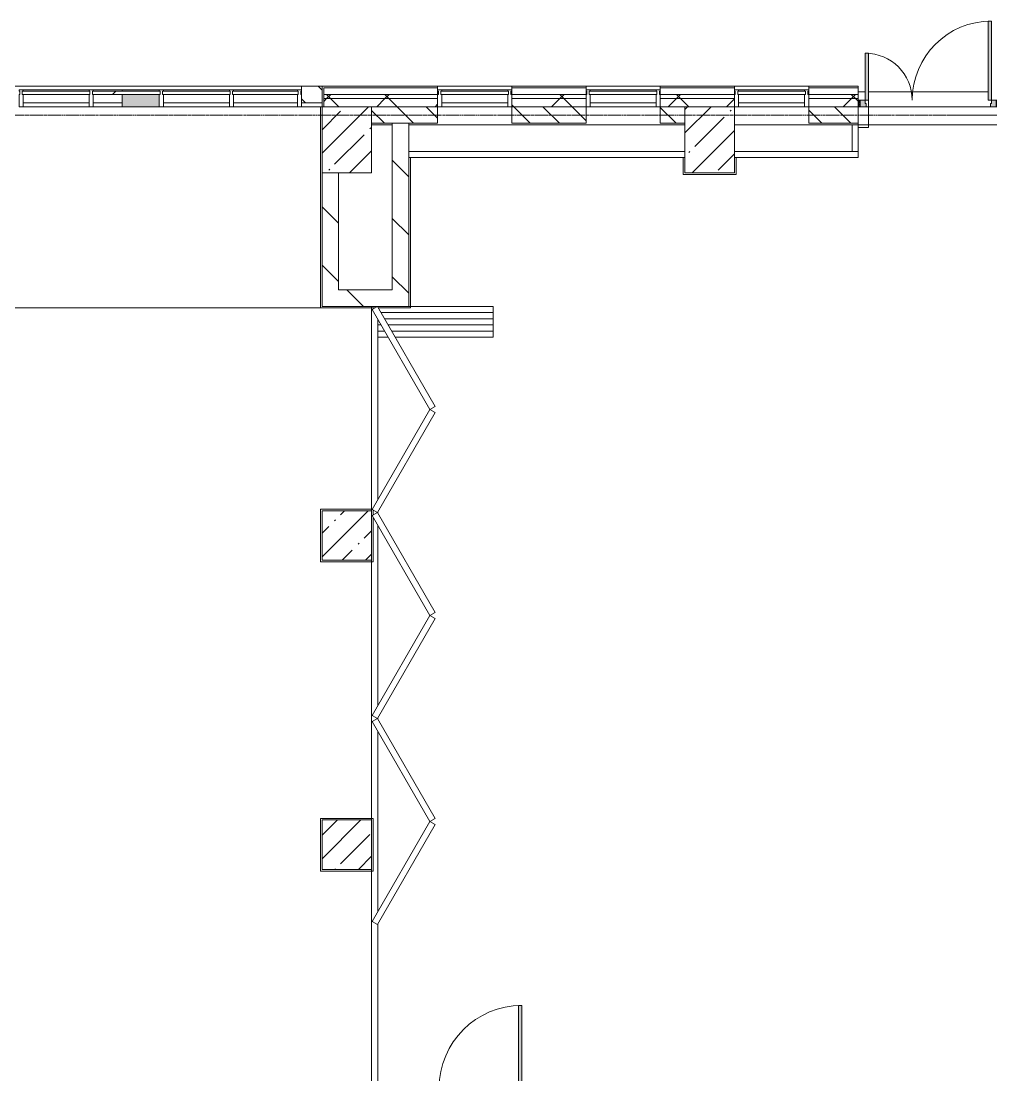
# Model space of a CAD drawing. Header units: millimetres. Extents: x 81610 to 276841, y -8553 to 29000.
# Drawn here: x 159891 to 171651, y 15358 to 28140 of the extents above; entities that cross this region are included whole.
import ezdxf

# ---------------------------------------------------------------- set-up
doc = ezdxf.new("R2010")
doc.units = ezdxf.units.MM
doc.linetypes.add('Осевая', pattern=[31.75, 6.35, -4.7625, 15.875, -4.7625])
for name, color, linetype, lineweight, true_color in [('A-DOOR-3', 7, 'Continuous', 5, 0xe2e2e2), ('A-DOOR-4', 7, 'Continuous', 5, 0xaaaaaa), ('A-DOOR-FRAM-2', 7, 'Continuous', 5, 0xe2e2e2), ('A-DOOR-FRAM-3', 7, 'Continuous', 5, 0xaaaaaa), ('A-FLOR-2', 7, 'Continuous', 5, 0xaaaaaa), ('A-GLAZ-CWMG-3', 7, 'Continuous', 5, 0x383e42)]:
    doc.layers.add(name, color=color, linetype=linetype, lineweight=lineweight, true_color=true_color)
for name, color, linetype, lineweight in [('A-GLAZ-CURT-2', 7, 'Continuous', 5), ('A-GLAZ-CWMG-2', 7, 'Continuous', 5), ('A-WALL', 7, 'Continuous', 9), ('A-WALL-5', 7, 'Continuous', 5), ('I-WALL-4', 7, 'Continuous', 5), ('S-COLS-3', 7, 'Continuous', 5), ('Оси', 7, 'Continuous', 9), ('Оси-2', 7, 'Осевая', 9)]:
    doc.layers.add(name, color=color, linetype=linetype, lineweight=lineweight)
pattern_1 = [(135, (149830.96, 0), (-176.7767, -176.7767), [])]
pattern_2 = [(135, (149830.96, 0), (-353.553, -353.553), [])]
pattern_3 = [(45, (149830.96, 0), (-353.5534, 353.5534), []), (135, (149830.96, 0), (-353.5534, -353.5534), [])]

# ---------------------------------------------------------------- blocks, each defined once
blk = doc.blocks.new('BSC_Колонна _Прямоугольная - 600х800-24078684-1_11_3_птичка')
at = {"layer": 'S-COLS-3'}
h = blk.add_hatch(dxfattribs=at)
h.set_pattern_fill('FP_64', color=256, style=0, pattern_type=2)
h.set_pattern_definition([(45, (-14010, -26700), (-285.123, 285.123), []), (45, (-13724.88, -26700), (-285.123, 285.123), [504.031, -100.806, 16.764, -84.042])])
h.paths.add_polyline_path([(-300, -400), (300, -400), (300, 400), (-300, 400), (-300, 200)])
for p, q in [((300, 400), (-300, 400)), ((-300, 400), (-300, -400)), ((300, -400), (300, 400)), ((-300, -400), (300, -400))]:
    blk.add_line(p, q, dxfattribs=at)
blk = doc.blocks.new('BSC_Колонна _Прямоугольная - 600х600-23295697-1_11_3_птичка')
at = {"layer": 'S-COLS-3'}
h = blk.add_hatch(dxfattribs=at)
h.set_pattern_fill('FP_67', color=256, style=0, pattern_type=2)
h.set_pattern_definition([(45, (-14010, -18150), (-285.123, 285.123), []), (45, (-13724.88, -18150), (-285.123, 285.123), [504.031, -100.806, 16.764, -84.042])])
h.paths.add_polyline_path([(-300, -300), (300, -300), (300, 300), (-300, 300), (-300, 281)])
for p, q in [((300, 300), (-300, 300)), ((-300, 300), (-300, -300)), ((300, -300), (300, 300)), ((-300, -300), (300, -300))]:
    blk.add_line(p, q, dxfattribs=at)
blk = doc.blocks.new('BSC_Колонна _Прямоугольная - 600х600-V28-1_11_3_птичка')
at = {"layer": 'S-COLS-3'}
h = blk.add_hatch(dxfattribs=at)
h.set_pattern_fill('FP_68', color=256, style=0, pattern_type=2)
h.set_pattern_definition([(45, (-14010, -21900), (-285.123, 285.123), []), (45, (-13724.88, -21900), (-285.123, 285.123), [504.031, -100.806, 16.764, -84.042])])
h.paths.add_polyline_path([(-300, -300), (300, -300), (300, 300), (-300, 300), (-300, -108)])
for p, q in [((300, 300), (-300, 300)), ((-300, 300), (-300, -300)), ((300, -300), (300, 300)), ((-300, -300), (300, -300))]:
    blk.add_line(p, q, dxfattribs=at)
blk = doc.blocks.new('Системная панель - Стекло - 40мм-22856102-1_11_3_птичка')
at = {"layer": 'A-GLAZ-CURT-2'}
h = blk.add_hatch(dxfattribs=at)
h.set_pattern_fill('FP_82', color=256, style=0, pattern_type=2)
h.set_pattern_definition([(45, (-17860.3, -26790), (-1414.21, 1414.21), [1000, -3000]), (45, (-18860.3, -27290), (-1414.21, 1414.21), [3000, -1000]), (45, (-16860.3, -27790), (-1414.21, 1414.21), [1000, -3000])])
h.paths.add_polyline_path([(176, -40), (410, -40), (410, 0), (-410, 0), (-410, -40), (-400, -40)])
for p, q in [((410, 0), (-410, 0)), ((-410, 0), (-410, -40)), ((410, -40), (410, 0)), ((-410, -40), (410, -40))]:
    blk.add_line(p, q, dxfattribs=at)
blk = doc.blocks.new('Прямоугольный импост - Импост структурный с накладкой - 160мм Темный-33186088-1_11_3_птичка')
at = {"layer": 'A-GLAZ-CWMG-2'}
for p, q in [((17760, 27307), (16960, 27307)), ((17760, 27150), (16960, 27150))]:
    blk.add_line(p, q, dxfattribs=at)
blk = doc.blocks.new('Прямоугольный импост - Импост структурный с накладкой - 190мм-22856094-1_11_3_птичка')
at = {"layer": 'A-GLAZ-CWMG-2'}
for p, q in [((-50, 40), (-50, 190)), ((-50, 190), (0, 190)), ((0, 190), (0, 40)), ((-40, 40), (-50, 40)), ((-50, -17), (-50, 0)), ((-50, 0), (-40, 0)), ((-40, 0), (-40, 40)), ((-10, 40), (-10, 0)), ((0, 40), (-10, 40)), ((-10, 0), (0, 0)), ((0, 0), (0, -17)), ((0, -17), (-50, -17))]:
    blk.add_line(p, q, dxfattribs=at)
blk = doc.blocks.new('Системная панель - Стекло - 40мм-V36-1_11_3_птичка')
at = {"layer": 'A-GLAZ-CURT-2'}
for p, q in [((410, 0), (-410, 0)), ((-410, 0), (-410, -40)), ((410, -40), (410, 0)), ((-410, -40), (410, -40))]:
    blk.add_line(p, q, dxfattribs=at)
blk = doc.blocks.new('Прямоугольный импост - Импост структурный с накладкой - 190мм-V37-1_11_3_птичка')
at = {"layer": 'A-GLAZ-CWMG-2'}
for p, q in [((-50, 40), (-50, 190)), ((-50, 190), (0, 190)), ((0, 190), (0, 40)), ((-40, 40), (-50, 40)), ((-50, -17), (-50, 0)), ((-50, 0), (-40, 0)), ((-40, 0), (-40, 40)), ((-10, 40), (-10, 0)), ((0, 40), (-10, 40)), ((-10, 0), (0, 0)), ((0, 0), (0, -17)), ((0, -17), (-50, -17))]:
    blk.add_line(p, q, dxfattribs=at)
blk = doc.blocks.new('Системная панель - Стекло - 40мм-V41-1_11_3_птичка')
at = {"layer": 'A-GLAZ-CURT-2'}
for p, q in [((410, 0), (-410, 0)), ((-410, 0), (-410, -40)), ((-410, -40), (410, -40)), ((410, -40), (410, 0))]:
    blk.add_line(p, q, dxfattribs=at)
blk = doc.blocks.new('Системная панель - Стекло - 40мм-22856068-1_11_3_птичка')
at = {"layer": 'A-GLAZ-CURT-2'}
h = blk.add_hatch(dxfattribs=at)
h.set_pattern_fill('FP_90', color=256, style=0, pattern_type=2)
h.set_pattern_definition([(45, (-11835.1, -26790), (-1414.21, 1414.21), [1000, -3000]), (45, (-12835.1, -27290), (-1414.21, 1414.21), [3000, -1000]), (45, (-10835.1, -27790), (-1414.21, 1414.21), [1000, -3000])])
h.paths.add_polyline_path([(400, -40), (410, -40), (410, 0), (-410, 0), (-410, -40), (-50, -40)])
for p, q in [((410, 0), (-410, 0)), ((-410, 0), (-410, -40)), ((-410, -40), (410, -40)), ((410, -40), (410, 0))]:
    blk.add_line(p, q, dxfattribs=at)
blk = doc.blocks.new('Системная панель - Стекло - 40мм-V42-1_11_3_птичка')
at = {"layer": 'A-GLAZ-CURT-2'}
for p, q in [((410, 0), (-410, 0)), ((-410, 0), (-410, -40)), ((-410, -40), (410, -40)), ((410, -40), (410, 0))]:
    blk.add_line(p, q, dxfattribs=at)
blk = doc.blocks.new('Системная панель - Стекло - 40мм-V43-1_11_3_птичка')
at = {"layer": 'A-GLAZ-CURT-2'}
for p, q in [((397.5, 0), (-397.5, 0)), ((-397.5, 0), (-397.5, -40)), ((397.5, -40), (397.5, 0)), ((-397.5, -40), (397.5, -40))]:
    blk.add_line(p, q, dxfattribs=at)
blk = doc.blocks.new('Прямоугольный импост - Импост структурный с накладкой - 160мм-20149069-1_11_3_птичка')
at = {"layer": 'A-GLAZ-CWMG-2'}
for p, q in [((9185, 27307), (8385, 27307)), ((9185, 27150), (8385, 27150))]:
    blk.add_line(p, q, dxfattribs=at)
blk = doc.blocks.new('Прямоугольный импост - Импост структурный с накладкой - 160мм-23251633-1_11_3_птичка')
at = {"layer": 'A-GLAZ-CWMG-2'}
for p, q in [((11285, 27307), (10935, 27307)), ((11285, 27307), (11285, 27290)), ((11285, 27250), (11285, 27150)), ((11285, 27150), (10935, 27150))]:
    blk.add_line(p, q, dxfattribs=at)
blk = doc.blocks.new('Прямоугольный импост - Импост структурный с накладкой - 190мм-23251634-1_11_3_птичка')
at = {"layer": 'A-GLAZ-CWMG-3'}
for points in [[(11735, 27290), (11735, 27307), (11285, 27307), (11285, 27290)], [(11735, 27100), (11735, 27250), (11285, 27250), (11285, 27100)]]:
    blk.add_hatch(color=256, dxfattribs=at).paths.add_polyline_path(points)
at = {"layer": 'A-GLAZ-CWMG-2'}
for p, q in [((11285, 27290), (11285, 27307)), ((11735, 27307), (11285, 27307)), ((11285, 27100), (11285, 27250)), ((11735, 27100), (11285, 27100))]:
    blk.add_line(p, q, dxfattribs=at)
blk = doc.blocks.new('Прямоугольный импост - Импост структурный с накладкой - 160мм-22794257-1_11_3_птичка')
at = {"layer": 'A-GLAZ-CWMG-2'}
for p, q in [((4935, 27307), (4160, 27307)), ((4935, 27150), (4160, 27150))]:
    blk.add_line(p, q, dxfattribs=at)
blk = doc.blocks.new('Прямоугольный импост - Импост структурный с накладкой - 190мм-20153711-1_11_3_птичка')
at = {"layer": 'A-GLAZ-CWMG-2'}
for p, q in [((-50, 40), (-50, 190)), ((-50, 190), (0, 190)), ((0, 190), (0, 40)), ((-40, 40), (-50, 40)), ((-50, -17), (-50, 0)), ((-50, 0), (-40, 0)), ((-40, 0), (-40, 40)), ((-10, 40), (-10, 0)), ((0, 40), (-10, 40)), ((-10, 0), (0, 0)), ((0, 0), (0, -17)), ((0, -17), (-50, -17))]:
    blk.add_line(p, q, dxfattribs=at)
blk = doc.blocks.new('Прямоугольный импост - Импост структурный с накладкой - 190мм-20153693-1_11_3_птичка')
at = {"layer": 'A-GLAZ-CWMG-2'}
for p, q in [((-25, 40), (-25, 190)), ((-25, 190), (25, 190)), ((25, 190), (25, 40)), ((-15, 40), (-25, 40)), ((-25, -17), (-25, 0)), ((-25, 0), (-15, 0)), ((-15, 0), (-15, 40)), ((15, 40), (15, 0)), ((25, 40), (15, 40)), ((15, 0), (25, 0)), ((25, 0), (25, -17)), ((25, -17), (-25, -17))]:
    blk.add_line(p, q, dxfattribs=at)
blk = doc.blocks.new('110_Дверь_СКБ_1Ст_Внутренняя1 - Д-13 1100x2100h_кладовая-33288301-1_11_3_птичка')
at = {"layer": 'A-DOOR-3'}
h = blk.add_hatch(color=256, dxfattribs=at)
h.paths.add_polyline_path([(533.2, 30), (537.5, 30), (537.5, 110), (512.5, 110), (512.5, 70), (502.5, 70), (502.5, 30), (522.5, 30)])
h.paths.add_polyline_path([(-512.5, 30), (-477.5, 30), (-477.5, 70), (-487.5, 70), (-487.5, 110), (-512.5, 110)])
at = {"layer": 'A-DOOR-4'}
h = blk.add_hatch(dxfattribs=at)
h.set_pattern_fill('FP_112', color=256, style=0, pattern_type=2)
h.set_pattern_definition([(135, (1751.41, 174.685), (-14.14214, -14.14214), []), (225, (1751.41, 174.685), (14.14214, -14.14214), [])])
h.paths.add_polyline_path([(537.5, -110), (562.5, -110), (562.5, 110), (537.5, 110), (537.5, 6.5)])
at = {"layer": 'A-DOOR-FRAM-2'}
for points in [[(472.5, 110), (512.5, 110), (512.5, 1110), (472.5, 1110), (472.5, 130)], [(-512.5, 110), (-497.5, 110), (-497.5, 118), (-567.5, 118), (-567.5, 110), (-537.5, 110)], [(-497.5, -110), (-497.5, 30), (-512.5, 30), (-512.5, -110)], [(562.5, 110), (592.5, 110), (592.5, 118), (522.5, 118), (522.5, 110), (546.8, 110)], [(537.5, -110), (533.2, 30), (522.5, 30), (522.5, -110)], [(-497.5, -118), (-497.5, -110), (-567.5, -114), (-567.5, -118), (-537.5, -118)], [(581.8, -118), (592.5, -118), (592.5, -110), (522.5, -110), (522.5, -118), (562.5, -118)]]:
    blk.add_hatch(color=256, dxfattribs=at).paths.add_polyline_path(points)
at = {"layer": 'A-DOOR-FRAM-3'}
h = blk.add_hatch(dxfattribs=at)
h.set_pattern_fill('FP_113', color=256, style=0, pattern_type=2)
h.set_pattern_definition([(45, (-371.384, 174.685), (-14.1421, 14.1421), []), (135, (-371.384, 174.685), (-14.1421, -14.1421), [])])
h.paths.add_polyline_path([(-512.5, -110), (-512.5, 110), (-537.5, 110), (-537.5, -110)])
at = {"layer": 'A-DOOR-4'}
for p, q in [((512.5, 1110), (472.5, 1110)), ((472.5, 1110), (472.5, 110)), ((512.5, 110), (512.5, 1110)), ((472.5, 110), (512.5, 110))]:
    blk.add_line(p, q, dxfattribs=at)
blk.add_arc((512.5, 110), 1000, 90, 180, dxfattribs=at)
at = {"layer": 'A-DOOR-FRAM-3'}
for p, q in [((-497.5, 118), (-567.5, 118)), ((-567.5, 118), (-567.5, 110)), ((-567.5, 110), (-497.5, 110)), ((-512.5, 110), (-537.5, 110)), ((-537.5, 110), (-537.5, -110)), ((-487.5, 110), (-512.5, 110)), ((-512.5, 110), (-512.5, 30)), ((-512.5, -110), (-512.5, 110)), ((-497.5, 110), (-512.5, 110)), ((-512.5, 110), (-512.5, 109)), ((-512.5, 109), (-497.5, 109)), ((-512.5, 30), (-477.5, 30)), ((-497.5, 30), (-512.5, 30)), ((-512.5, 30), (-512.5, -110)), ((-497.5, 110), (-497.5, 118)), ((-497.5, 109), (-497.5, 110)), ((-497.5, -110), (-497.5, 30)), ((-487.5, 70), (-487.5, 110)), ((-477.5, 70), (-487.5, 70)), ((-477.5, 30), (-477.5, 70)), ((512.5, 70), (502.5, 70)), ((502.5, 70), (502.5, 30)), ((502.5, 30), (537.5, 30)), ((512.5, 110), (512.5, 70)), ((537.5, 110), (512.5, 110)), ((592.5, 118), (522.5, 118)), ((522.5, 118), (522.5, 110)), ((537.5, 110), (522.5, 110)), ((522.5, 110), (522.5, 109)), ((522.5, 110), (592.5, 110)), ((522.5, 109), (537.5, 109)), ((537.5, 30), (522.5, 30)), ((522.5, 30), (522.5, -110)), ((537.5, 30), (537.5, 110)), ((562.5, 110), (537.5, 110)), ((537.5, 110), (537.5, -110)), ((537.5, 109), (537.5, 110)), ((537.5, -110), (537.5, 30)), ((562.5, -110), (562.5, 110)), ((592.5, 110), (592.5, 118)), ((-497.5, -110), (-567.5, -110)), ((-567.5, -110), (-567.5, -118)), ((-567.5, -118), (-497.5, -118)), ((-537.5, -110), (-512.5, -110)), ((-512.5, -110), (-497.5, -110)), ((-497.5, -118), (-497.5, -110)), ((522.5, -110), (537.5, -110)), ((592.5, -110), (522.5, -110)), ((522.5, -110), (522.5, -118)), ((522.5, -118), (592.5, -118)), ((537.5, -110), (562.5, -110)), ((592.5, -118), (592.5, -110))]:
    blk.add_line(p, q, dxfattribs=at)
blk = doc.blocks.new('DOR__перегородка__Прямоугольная - ТП-2_ Вн_ДПГ_9480х4200h_2-23998078-1_11_3_птичка')
at = {"layer": 'A-DOOR-4'}
for p, q in [((0, 0), (2650, 0)), ((3250, 0), (6400, 0)), ((7000, 0), (9480, 0)), ((0, -75), (1987, -75)), ((2137, -75), (4324, -75)), ((4474, -75), (4487, -75)), ((4637, -75), (6824, -75)), ((6974, -75), (6985, -75)), ((7135, -75), (9323, -75)), ((9105, -201), (9105, -75)), ((9180, -158), (9180, -75)), ((9255, -114), (9255, -75)), ((9405, -1474), (9405, -114)), ((9473, -75), (9480, -75)), ((9180, -1474), (9180, -244)), ((9255, -1474), (9255, -201)), ((9330, -1474), (9330, -158)), ((9105, -1474), (9105, -288)), ((9480, -1474), (9480, -450)), ((9105, -1474), (9480, -1474))]:
    blk.add_line(p, q, dxfattribs=at)
at = {"layer": 'A-DOOR-FRAM-3'}
for p, q in [((2019, -7), (1982, -72)), ((1982, -72), (3194, -772)), ((3231, -707), (2019, -7)), ((4443, -7), (3230, -707)), ((3268, -772), (4480, -72)), ((4480, -72), (4443, -7)), ((4518, -7), (4481, -72)), ((4481, -72), (5693, -772)), ((5731, -707), (4518, -7)), ((6942, -7), (5730, -707)), ((5767, -772), (6980, -72)), ((6980, -72), (6942, -7)), ((7017, -7), (6979, -72)), ((6979, -72), (8192, -772)), ((8229, -707), (7017, -7)), ((9441, -7), (8229, -707)), ((8267, -772), (9479, -72)), ((9479, -72), (9441, -7)), ((3194, -772), (3231, -707)), ((3230, -707), (3268, -772)), ((5693, -772), (5731, -707)), ((5730, -707), (5767, -772)), ((8192, -772), (8229, -707)), ((8229, -707), (8267, -772))]:
    blk.add_line(p, q, dxfattribs=at)
blk = doc.blocks.new('Прямоугольный импост - Импост структурный с накладкой - 190мм-22856098-1_11_3_птичка')
at = {"layer": 'A-GLAZ-CWMG-2'}
for p, q in [((0, 190), (-50, 190)), ((-50, 190), (-50, 40)), ((0, 40), (0, 190)), ((-50, 40), (-40, 40)), ((-40, 0), (-50, 0)), ((-50, 0), (-50, -17)), ((-40, 40), (-40, 0)), ((-10, 0), (-10, 40)), ((-10, 40), (0, 40)), ((0, 0), (-10, 0)), ((0, -17), (0, 0)), ((-50, -17), (0, -17))]:
    blk.add_line(p, q, dxfattribs=at)
blk = doc.blocks.new('Прямоугольный импост - Импост структурный с накладкой - 190мм-V71-1_11_3_птичка')
at = {"layer": 'A-GLAZ-CWMG-2'}
for p, q in [((0, 190), (-50, 190)), ((-50, 190), (-50, 40)), ((0, 40), (0, 188)), ((-50, 40), (-40, 40)), ((-40, 0), (-50, 0)), ((-50, 0), (-50, -17)), ((-40, 40), (-40, 0)), ((-10, 0), (-10, 40)), ((-10, 40), (0, 40)), ((0, 0), (-10, 0)), ((0, -17), (0, 0)), ((-50, -17), (0, -17))]:
    blk.add_line(p, q, dxfattribs=at)
blk = doc.blocks.new('BSC_Колонна _Прямоугольная - 600х800-V135-1_11_3_птичка')
at = {"layer": 'S-COLS-3'}
h = blk.add_hatch(dxfattribs=at)
h.set_pattern_fill('FP_162', color=256, style=0, pattern_type=2)
h.set_pattern_definition([(45, (-18410.26, -26700), (-285.123, 285.123), []), (45, (-18125.13, -26700), (-285.123, 285.123), [504.031, -100.806, 16.764, -84.042])])
h.paths.add_polyline_path([(-126, -400), (300, -400), (300, 400), (-300, 400), (-300, -400)])
for p, q in [((300, 400), (-300, 400)), ((-300, 400), (-300, -400)), ((300, -400), (300, 400)), ((-300, -400), (300, -400))]:
    blk.add_line(p, q, dxfattribs=at)
blk = doc.blocks.new('110_Дверь_СКБ_2Ст_Наружная - ДН-1_л_ Двухстворчатая 1450 х3300 _h_ в свету с верхним остеклением-23567691-1_11_3_птичка')
at = {"layer": 'A-DOOR-3'}
for points in [[(785, -45), (785, 915), (745, 915), (745, -45)], [(-705, -45), (-705, 525), (-745, 525), (-745, -45)]]:
    blk.add_hatch(color=256, dxfattribs=at).paths.add_polyline_path(points)
h = blk.add_hatch(color=256, dxfattribs=at)
h.paths.add_polyline_path([(785, -125), (845, -125), (845, -45), (785, -45), (785, -85), (775, -85), (775, -125)])
h.paths.add_polyline_path([(-805, -125), (-735, -125), (-735, -85), (-745, -85), (-745, -45), (-805, -45), (-805, -51)])
at = {"layer": 'A-DOOR-4'}
h = blk.add_hatch(dxfattribs=at)
h.set_pattern_fill('FP_177', color=256, style=0, pattern_type=2)
h.set_pattern_definition([(135, (1501.41, 189.685), (-14.14214, -14.14214), []), (225, (1501.41, 189.685), (14.14214, -14.14214), [])])
h.paths.add_polyline_path([(845, -125), (870, -125), (870, -45), (845, -45), (845, -85)])
at = {"layer": 'A-DOOR-FRAM-3'}
h = blk.add_hatch(dxfattribs=at)
h.set_pattern_fill('FP_178', color=256, style=0, pattern_type=2)
h.set_pattern_definition([(45, (-621.384, 189.685), (-14.1421, 14.1421), []), (135, (-621.384, 189.685), (-14.1421, -14.1421), [])])
h.paths.add_polyline_path([(-805, -125), (-811, -45), (-830, -51), (-830, -125), (-811, -125)])
at = {"layer": 'A-DOOR-4'}
for p, q in [((785, 915), (745, 915)), ((745, 915), (745, -45)), ((785, -45), (785, 915)), ((-745, 525), (-745, -45)), ((-705, 525), (-745, 525)), ((-705, -45), (-705, 525)), ((-745, -45), (-705, -45)), ((745, -45), (785, -45))]:
    blk.add_line(p, q, dxfattribs=at)
for centre, radius, start, end in [((785, -45), 960, 90, 180), ((-745, -45), 570, 0, 90)]:
    blk.add_arc(centre, radius, start, end, dxfattribs=at)
at = {"layer": 'A-DOOR-FRAM-3'}
for p, q in [((-805, -45), (-830, -45)), ((-830, -45), (-830, -125)), ((-830, -125), (-805, -125)), ((-745, -45), (-805, -45)), ((-805, -45), (-805, -125)), ((-805, -125), (-805, -45)), ((-805, -125), (-735, -125)), ((-745, -85), (-745, -45)), ((-735, -85), (-745, -85)), ((-735, -125), (-735, -85)), ((785, -85), (775, -85)), ((775, -85), (775, -125)), ((775, -125), (845, -125)), ((785, -45), (785, -85)), ((845, -45), (785, -45)), ((845, -125), (845, -45)), ((870, -45), (845, -45)), ((845, -45), (845, -125)), ((845, -125), (870, -125)), ((870, -125), (870, -45))]:
    blk.add_line(p, q, dxfattribs=at)
blk = doc.blocks.new('Системная панель - Стекло - 40мм-V152-1_11_3_птичка')
at = {"layer": 'A-GLAZ-CURT-2'}
for p, q in [((410, 0), (-410, 0)), ((-410, 0), (-410, -40)), ((410, -40), (410, 0)), ((-410, -40), (410, -40))]:
    blk.add_line(p, q, dxfattribs=at)
blk = doc.blocks.new('Зашивка приборов отопления12 - Зашивка приборов отопления-33278990-1_11_3_птичка')
at = {"layer": 'A-WALL-5'}
for p, q in [((37640, 23400), (34290, 23400)), ((34290, 23079), (37640, 23079)), ((37640, 23079), (34290, 23079)), ((34290, 23004), (37640, 23004))]:
    blk.add_line(p, q, dxfattribs=at)
blk = doc.blocks.new('Зашивка приборов отопления13 - Зашивка приборов отопления-33279120-1_11_3_птичка')
at = {"layer": 'A-WALL-5'}
for p, q in [((20136, 26880), (18710, 26880)), ((20136, 26880), (20136, 26560)), ((20136, 26560), (20136, 26880)), ((20210, 26560), (20210, 26880)), ((18710, 26560), (20136, 26560)), ((18710, 26485), (20210, 26485)), ((20210, 26560), (20136, 26560)), ((20136, 26484), (20210, 26484)), ((20210, 26485), (20210, 26560))]:
    blk.add_line(p, q, dxfattribs=at)

msp = doc.modelspace()

# ---------------------------------------------------------------- hatches: boundary and pattern name
at = {"layer": 'A-WALL-5'}
h = msp.add_hatch(dxfattribs=at)
h.set_pattern_fill('FP_76', color=256, style=0, pattern_type=2)
h.set_pattern_definition(pattern_1)
h.paths.add_polyline_path([(163521, 27150), (163541, 27150), (163541, 27350), (163291.2, 27350), (163291.2, 27150)])
h.paths.add_polyline_path([(153891, 27150), (153941, 27150), (153941, 27350), (153891, 27350), (153891, 27247.7)])
h = msp.add_hatch(dxfattribs=at)
h.set_pattern_fill('FP_65', color=256, style=0, pattern_type=2)
h.set_pattern_definition(pattern_3)
h.paths.add_polyline_path([(183591, 27200), (183591, 27250), (181741, 27250), (181741, 27200), (183551.4, 27200)])
h.paths.add_polyline_path([(170041, 27200), (170041, 27250), (169441.2, 27250), (169441.2, 27200)])
h.paths.add_polyline_path([(171741, 27200), (180641, 27200), (180641, 27250), (171741, 27250), (171741, 27210)])
h.paths.add_polyline_path([(167641.2, 27200), (168541.2, 27200), (168541.2, 27250), (167641.2, 27250), (167641.2, 27210)])
h.paths.add_polyline_path([(164941.2, 27200), (164941.2, 27250), (163561, 27250), (163561, 27200), (164141, 27200)])
h.paths.add_polyline_path([(166741.2, 27200), (166741.2, 27250), (165841.2, 27250), (165841.2, 27200), (166429.8, 27200)])
h = msp.add_hatch(dxfattribs=at)
h.set_pattern_fill('FP_65', color=256, style=0, pattern_type=2)
h.set_pattern_definition(pattern_3)
h.paths.add_polyline_path([(175641, 27100), (180609, 27102), (180609, 27110), (180641, 27115.5), (180641, 27200), (171741, 27200), (171741, 27100), (172944.1, 27100)])
h.paths.add_polyline_path([(164591, 27100), (164941.2, 27100), (164941.2, 27200), (163561, 27200), (163561, 27100), (164141, 27100)])
h.paths.add_polyline_path([(166741.2, 27100), (166741.2, 27200), (165841.2, 27197.6), (165841.2, 27100)])
h.paths.add_polyline_path([(182841, 27100), (183541, 27100), (183541, 27200), (181741, 27200), (181741, 27110), (181773, 27109.2), (181773, 27102), (182340.4, 27100)])
h.paths.add_polyline_path([(167641.2, 27100), (168541.2, 27100), (168541.2, 27200), (167641.2, 27200), (167641.2, 27166.5)])
h.paths.add_polyline_path([(170041, 27100), (170041, 27200), (169441.2, 27200), (169441.2, 27100)])
h = msp.add_hatch(dxfattribs=at)
h.set_pattern_fill('FP_76', color=256, style=0, pattern_type=2)
h.set_pattern_definition(pattern_1)
h.paths.add_polyline_path([(167941.2, 26900), (167941.2, 27100), (167641.2, 27100), (167641.2, 26900)])
h.paths.add_polyline_path([(164141, 26900), (164941.2, 26900), (164941.2, 27100), (164141, 27100), (164141, 26995.1)])
h.paths.add_polyline_path([(170041, 26900), (170041, 27100), (169441.2, 27100), (169441.2, 26900)])
h.paths.add_polyline_path([(165841.2, 26900), (166741.2, 26900), (166741.2, 27100), (165841.2, 27100), (165841.2, 26930.5)])
at = {"layer": 'I-WALL-4'}
h = msp.add_hatch(dxfattribs=at)
h.set_pattern_fill('FP_75', color=256, style=0, pattern_type=2)
h.set_pattern_definition(pattern_2)
h.paths.add_polyline_path([(164591, 24680), (164591, 26900), (164391, 26900), (164391, 24680)])
h = msp.add_hatch(dxfattribs=at)
h.set_pattern_fill('FP_75', color=256, style=0, pattern_type=2)
h.set_pattern_definition(pattern_2)
h.paths.add_polyline_path([(163741.2, 24680), (163741.2, 26300), (163541.2, 26300), (163541.2, 24680)])
h = msp.add_hatch(dxfattribs=at)
h.set_pattern_fill('FP_75', color=256, style=0, pattern_type=2)
h.set_pattern_definition(pattern_2)
h.paths.add_polyline_path([(163741.2, 24680), (164391, 24680), (164391, 24880), (163741.2, 24880), (163741.2, 24791.7)])

# ---------------------------------------------------------------- linework, layer by layer
at = {"layer": 'A-FLOR-2'}
for p, q in [((160716, 27100), (159916, 27100)), ((161116, 27100), (160766, 27100)), ((162416.2, 27100), (161616.2, 27100)), ((163241.2, 27100), (162466.2, 27100)), ((163541, 27100), (163291.2, 27100)), ((163521, 24660), (163521, 27100)), ((170166, 27180), (170166, 26849)), ((170166, 26849), (170041.4, 26849)), ((164611, 26484), (164611, 24660)), ((167921.2, 26280), (167921.2, 26484)), ((168561.2, 26485), (168561.2, 26280)), ((168561.2, 26280), (167921.2, 26280)), ((159541, 24660), (164179.8, 24660)), ((164611, 24660), (164223.6, 24660)), ((163521, 21580), (163521, 22220)), ((163521, 22220), (164149.6, 22220)), ((164161, 22209.1), (164161, 22149.8)), ((164161, 22119.1), (164161, 21580)), ((164161, 21580), (163521, 21580)), ((163521, 17830), (163521, 18470)), ((163521, 18470), (164161, 18470)), ((164161, 18470), (164161, 17830)), ((164161, 17830), (163521, 17830))]:
    msp.add_line(p, q, dxfattribs=at)
at = {"layer": 'A-WALL'}
for p, q in [((163561, 27100), (163561, 27330)), ((163561, 27330), (164941.2, 27330)), ((163561, 27250), (164941.2, 27250)), ((165841.2, 27330), (166741.2, 27330)), ((165841.2, 27250), (166741.2, 27250)), ((167641.2, 27330), (168541.2, 27330)), ((167641.2, 27250), (168541.2, 27250)), ((169441.2, 27330), (170041, 27330)), ((169441.2, 27250), (170041, 27250)), ((163561, 27200), (164941.2, 27200)), ((164141, 27100), (164941.2, 27100)), ((164941.2, 27100), (164141, 27100)), ((165841.2, 27200), (166741.2, 27200)), ((165841.2, 27100), (166741.2, 27100)), ((166741.2, 27100), (165841.2, 27100)), ((167641.2, 27200), (168541.2, 27200)), ((167641.2, 27100), (167941.2, 27100)), ((167941.2, 27100), (167641.2, 27100)), ((169441.2, 27200), (170041, 27200)), ((169441.2, 27100), (170041, 27100)), ((170041, 27100), (169441.2, 27100)), ((164591, 26900), (164391, 26900))]:
    msp.add_line(p, q, dxfattribs=at)
at = {"layer": 'A-WALL-5'}
for p, q in [((153891, 27350), (167641.2, 27350)), ((163291.2, 27350), (163291.2, 27150)), ((163541, 27350), (163541, 27100)), ((164941.2, 27100), (164941.2, 27350)), ((165841.2, 27350), (165841.2, 27100)), ((166741.2, 27100), (166741.2, 27350)), ((167641.2, 27350), (167641.2, 27100)), ((167641.2, 27350), (170041, 27350)), ((168541.2, 27100), (168541.2, 27350)), ((169441.2, 27350), (169441.2, 27100)), ((170041, 27180), (170041, 27350)), ((170041, 27280), (170126, 27280)), ((170166, 27280), (171616, 27280)), ((163291.2, 27150), (163541, 27150)), ((164941.2, 26900), (164941.2, 27100)), ((165791.2, 27100), (164991.2, 27100)), ((165841.2, 27100), (165841.2, 26900)), ((166741.2, 26900), (166741.2, 27100)), ((167591.2, 27100), (166791.2, 27100)), ((167641.2, 27100), (167641.2, 26900)), ((169391.3, 27100), (168590.8, 27100)), ((169441.2, 27100), (169441.2, 26900)), ((170041, 26900), (170041, 27100)), ((171646, 27100), (170136, 27100)), ((164141, 26900), (164391, 26900)), ((164591, 26900), (164941.2, 26900)), ((165841.2, 26900), (166741.2, 26900)), ((167641.2, 26900), (167941.2, 26900)), ((169441.2, 26900), (170041, 26900))]:
    msp.add_line(p, q, dxfattribs=at)
at = {"layer": 'I-WALL-4'}
for p, q in [((164991.2, 27100), (165791.2, 27100)), ((166791.2, 27100), (167591.2, 27100)), ((168590.8, 27100), (169391.3, 27100)), ((170136, 27100), (171646, 27100)), ((164391, 26880), (164141, 26880)), ((164391, 26900), (164391, 24880)), ((164591, 24680), (164591, 26900)), ((167941.2, 26880), (164591, 26880)), ((170041, 26880), (168541.2, 26880)), ((170041, 26900), (170041, 26880)), ((171741, 26880), (170041.4, 26880)), ((163541.2, 26300), (163541.2, 24680)), ((163741.2, 24880), (163741.2, 26300)), ((164391, 24880), (163741.2, 24880)), ((163541.2, 24680), (164591, 24680))]:
    msp.add_line(p, q, dxfattribs=at)
at = {"layer": 'Оси'}
msp.add_line((171121.4, 27000), (183621.4, 27000), dxfattribs=at)
at = {"layer": 'Оси-2'}
msp.add_line((159102.2, 27000), (171121.4, 27000), dxfattribs=at)

# ---------------------------------------------------------------- block references
at = {"layer": 'A-DOOR-4'}
for name, p in [('110_Дверь_СКБ_2Ст_Наружная - ДН-1_л_ Двухстворчатая 1450 х3300 _h_ в свету с верхним остеклением-23567691-1_11_3_птичка', (170871.5, 27225)), ('110_Дверь_СКБ_1Ст_Внутренняя1 - Д-13 1100x2100h_кладовая-33288301-1_11_3_птичка', (165448.5, 15090))]:
    msp.add_blockref(name, p, dxfattribs=at)
at = {"layer": 'A-DOOR-4', "rotation": 90.00000000000044}
msp.add_blockref('DOR__перегородка__Прямоугольная - ТП-2_ Вн_ДПГ_9480х4200h_2-23998078-1_11_3_птичка', (164141, 15200), dxfattribs=at)
at = {"layer": 'A-GLAZ-CURT-2'}
for name, p in [('Системная панель - Стекло - 40мм-V41-1_11_3_птичка', (160316, 27290)), ('Системная панель - Стекло - 40мм-22856068-1_11_3_птичка', (161166.1, 27290)), ('Системная панель - Стекло - 40мм-V42-1_11_3_птичка', (162016.2, 27290)), ('Системная панель - Стекло - 40мм-V43-1_11_3_птичка', (162853.7, 27290)), ('Системная панель - Стекло - 40мм-V152-1_11_3_птичка', (165391.2, 27290)), ('Системная панель - Стекло - 40мм-22856102-1_11_3_птичка', (167191.2, 27290)), ('Системная панель - Стекло - 40мм-V36-1_11_3_птичка', (168991.2, 27288.3))]:
    msp.add_blockref(name, p, dxfattribs=at)
at = {"layer": 'A-GLAZ-CWMG-2', "extrusion": (0, 0, -1), "rotation": 180}
for name, p in [('Прямоугольный импост - Импост структурный с накладкой - 190мм-20153693-1_11_3_птичка', (-159891, 27290)), ('Прямоугольный импост - Импост структурный с накладкой - 190мм-20153693-1_11_3_птичка', (-160741, 27290)), ('Прямоугольный импост - Импост структурный с накладкой - 190мм-20153693-1_11_3_птичка', (-161591.2, 27290)), ('Прямоугольный импост - Импост структурный с накладкой - 190мм-20153693-1_11_3_птичка', (-162441.2, 27290)), ('Прямоугольный импост - Импост структурный с накладкой - 190мм-20153711-1_11_3_птичка', (-163291.2, 27290)), ('Прямоугольный импост - Импост структурный с накладкой - 190мм-22856094-1_11_3_птичка', (-165841.2, 27290)), ('Прямоугольный импост - Импост структурный с накладкой - 190мм-22856094-1_11_3_птичка', (-167641.2, 27290)), ('Прямоугольный импост - Импост структурный с накладкой - 190мм-V37-1_11_3_птичка', (-169441.2, 27288.3))]:
    msp.add_blockref(name, p, dxfattribs=at)
at = {"layer": 'A-GLAZ-CWMG-2'}
for name, p in [('Прямоугольный импост - Импост структурный с накладкой - 160мм-20149069-1_11_3_птичка', (151531, 0)), ('Прямоугольный импост - Импост структурный с накладкой - 160мм-23251633-1_11_3_птичка', (149831, 0)), ('Прямоугольный импост - Импост структурный с накладкой - 190мм-23251634-1_11_3_птичка', (149831, 0)), ('Прямоугольный импост - Импост структурный с накладкой - 160мм-20149069-1_11_3_птичка', (153231.2, 0)), ('Прямоугольный импост - Импост структурный с накладкой - 160мм-22794257-1_11_3_птичка', (158306.2, 0)), ('Прямоугольный импост - Импост структурный с накладкой - 160мм Темный-33186088-1_11_3_птичка', (148031, 0)), ('Прямоугольный импост - Импост структурный с накладкой - 160мм Темный-33186088-1_11_3_птичка', (149831, 0)), ('Прямоугольный импост - Импост структурный с накладкой - 160мм Темный-33186088-1_11_3_птичка', (151631, -1.7))]:
    msp.add_blockref(name, p, dxfattribs=at)
at = {"layer": 'A-GLAZ-CWMG-2', "rotation": 180}
for name, p in [('Прямоугольный импост - Импост структурный с накладкой - 190мм-22856098-1_11_3_птичка', (164941.2, 27290)), ('Прямоугольный импост - Импост структурный с накладкой - 190мм-22856098-1_11_3_птичка', (166741.2, 27290)), ('Прямоугольный импост - Импост структурный с накладкой - 190мм-V71-1_11_3_птичка', (168541.2, 27288.3))]:
    msp.add_blockref(name, p, dxfattribs=at)
at = {"layer": 'A-WALL-5'}
for name, p in [('Зашивка приборов отопления12 - Зашивка приборов отопления-33278990-1_11_3_птичка', (130301.2, 3480)), ('Зашивка приборов отопления13 - Зашивка приборов отопления-33279120-1_11_3_птичка', (149831, 0))]:
    msp.add_blockref(name, p, dxfattribs=at)
at = {"layer": 'S-COLS-3'}
for name, p in [('BSC_Колонна _Прямоугольная - 600х800-24078684-1_11_3_птичка', (163841, 26700)), ('BSC_Колонна _Прямоугольная - 600х800-V135-1_11_3_птичка', (168241.2, 26700)), ('BSC_Колонна _Прямоугольная - 600х600-V28-1_11_3_птичка', (163841, 21900)), ('BSC_Колонна _Прямоугольная - 600х600-23295697-1_11_3_птичка', (163841, 18150))]:
    msp.add_blockref(name, p, dxfattribs=at)

doc.saveas('drawing.dxf')
